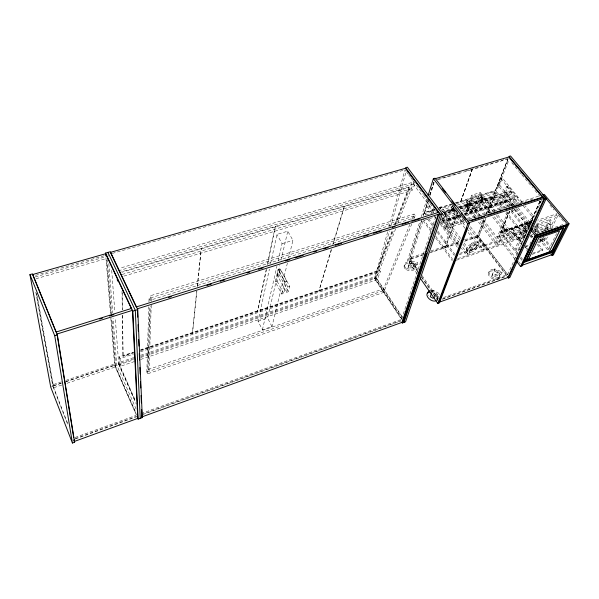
<?xml version="1.0" encoding="UTF-8"?>
<svg xmlns="http://www.w3.org/2000/svg" width="599" height="599" viewBox="0 0 599 599"><rect width="100%" height="100%" fill="white"/><g stroke="black" fill="none" stroke-linecap="round" stroke-linejoin="round"><path stroke-width="0.45" stroke-dasharray="3 2.25" d="M411.812 223.884L383.607 292.447L147.601 373.828L146.83 372.054L148.792 306.77M148.934 302.106L149.046 298.377L415.137 215.67L414.096 214.053L150.619 295.681L150.439 301.29M147.601 373.828L149.75 305.894M151.248 305.071L148.994 371.313L148.215 369.538L150.282 305.962M151.375 301.342L151.502 297.613L150.619 295.681M196.697 291.077L192.421 333.381L196.921 291.533M197.191 286.427L201.279 248.278L197.415 286.884M417.368 264.548L417.608 262.369L409.761 260.797L408.009 267.686L410.832 268.247L417.368 264.548L409.506 262.976L408.009 267.686M415.631 267.551L415.788 266.098M410.832 268.247L411.079 266.068L417.608 262.369M409.506 262.976L409.761 260.797M404.093 266.345L404.265 264.893M266.226 269.303L257.533 311.682L266.458 269.737M267.199 264.743L275.33 226.429L267.626 264.264M287.408 263.036L271.968 326.515L262.429 329.779L258.072 321.296L269.4 269.168M270.591 263.68L276.955 234.411L287.775 231.177L292.926 240.364L288.733 257.592M262.429 329.779L276.903 266.33M278.138 260.887L282.069 243.666L276.955 234.411M275.233 281.8L278.093 269.423L280.018 268.809L286.741 281.186L283.694 293.413L281.792 294.042L275.233 281.8L277.12 281.193L280.018 268.809M277.18 275.113L278.438 269.662L280.354 269.056L289.759 286.367L288.389 291.728L286.479 292.349L277.18 275.113L279.074 274.507L280.354 269.056M271.968 326.515L267.581 318.076L279.778 265.574M281.043 260.146L287.775 231.177M281.792 294.042L284.81 281.815L278.093 269.423M286.479 292.349L287.834 286.996L278.438 269.662M401.877 319.327L374.689 278.273L387.74 231.521M388.991 227.021L404.804 170.386M401.951 316.422L376.277 277.734L389.41 230.997M390.675 226.504L405.83 172.572M331.127 249.783L318.833 291.256L331.644 249.304M332.759 244.422L344.462 206.034L333.276 243.95M417.181 273.825L407.657 260.138L419.674 222.072M421.352 216.756L426.945 199.055M417.683 271.774L409.207 259.622L421.576 220.679M423.268 215.37L428.045 200.321M429.73 195.012L433.946 181.729M422.085 219.324L409.836 257.877L410.764 259.21L423.141 255.092M423.298 215.505L423.8 213.918M428.135 200.283L424.526 212.825L435.121 209.53M429.797 195.057L434.5 180.262M424.526 212.825L428.405 200.643M430.067 195.416L434.769 180.628M410.764 259.21L423.074 220.679L435.353 216.816M432.021 213.109L427.619 207.172L429.318 201.856M433.669 212.593L429.266 206.662L430.119 204.004M435.743 216.711L401.487 319.372L374.697 278.902L393.595 230.233M440.37 209.276L441.201 206.805L450.508 219.174L447.034 228.998L445.379 229.537L439.995 222.281M452.365 205.734L451.257 208.901L452.26 210.227L442.833 213.184M452.807 204.888L451.421 208.849L452.425 210.174L454.963 209.38M465.004 228.279L451.534 210.519L452.971 206.423L464.27 221.256M445.379 229.537L449.145 218.62L450.208 220.028M452.26 210.227L453.653 206.266M452.425 210.174L453.817 206.213M451.534 210.519L453.106 210.024L454.267 206.745M456.947 211.484L444.293 246.444L445.244 247.739L430.217 252.741M456.318 202.941L460.736 201.571L472.199 169.554L471.915 169.203M460.901 201.519L472.371 169.51L508.356 158.862L495.77 190.677L460.901 201.519L460.631 201.167M445.244 247.739L457.786 212.847M444.451 246.391L445.401 247.687L457.943 212.795M432.718 291.78L433.279 290.238L440.415 294.229M475.104 217.662L466.059 205.951L467.557 201.87L478.938 216.531M466.778 205.667L468.231 201.721L467.205 200.403L465.767 204.356L466.778 205.667L460.025 207.786M466.943 205.614L468.396 201.668L467.37 200.351L465.925 204.304L466.943 205.614L481.072 201.182L482.584 197.236L481.559 195.94L480.054 199.879L481.072 201.182M466.059 205.951L467.609 205.464L469.114 201.384L479.934 215.296M481.289 193.919L472.813 196.554L466.921 212.458L465.88 211.103L471.742 195.192L480.218 192.571L481.289 193.919L475.262 209.807L474.213 208.459L480.218 192.571M466.673 210.429L470.305 200.598L482.143 196.906L483.206 198.254L479.44 208.063L467.722 211.784L466.673 210.429L478.391 206.722L482.143 196.906M467.722 211.784L471.368 201.96L483.206 198.254M481.237 201.129L482.742 197.183L481.716 195.888L480.218 199.834L481.237 201.129L494.4 196.996L495.965 193.058L494.931 191.777L493.374 195.708L494.4 196.996M489.465 213.034L480.368 201.459L481.896 200.979L483.46 196.906L494.924 211.38M140.473 350.175L376.412 271.602L392.607 229.709M394.629 224.475L409.132 186.948L409.409 187.36L394.883 224.872M140.675 350.625L376.644 271.983L392.854 230.106M395.617 225.022L412.157 182.433L434.14 211.986M395.632 228.833L376.292 278.37L374.697 278.902M397.669 223.614L413.961 181.901L120.234 268.082M469.556 247.874L471.383 243.201L478.212 241.816L479.425 243.905L473.21 249.461L470.747 249.97L469.556 247.874L472.012 247.372L478.212 241.816M140.638 359.452L377.243 279.658L380.365 271.706L379.481 270.239L140.675 349.734M123.911 276.094L412.322 190.347L414.665 184.38M470.747 249.97L472.589 245.291L471.383 243.201M483.887 219.721L477.71 235.362L507.653 274.529L442.107 298.017M485.946 214.509L492.812 197.123L493.838 198.411L487.983 213.177M508.064 158.525L495.493 190.34L508.439 206.385M506.687 275.847L477.111 237.047L483.962 219.713M486.014 214.509L507.937 159.027M514.279 205.472L498.046 185.45L500.816 178.442L502.359 177.97L522.306 202.327M477.111 237.047L478.549 236.568L485.774 218.365M487.833 213.169L509.157 159.431M485.909 218.388L478.668 236.627L464.659 241.285M498.046 185.45L499.573 184.979L502.359 177.97M510.393 205.929L502.613 196.292L506.589 186.506L508.139 186.027L517.746 197.767L513.949 206.685M502.613 196.292L504.148 195.806L508.139 186.027M409.881 224.363L382.701 290.934L383.607 292.447M411.835 219.691L414.096 214.053M414.081 218.238L415.137 215.67M462.45 212.233L506.02 198.426L508.895 191.448L509.981 192.773L460.474 208.34M514.945 259.262L497.41 236.732L508.199 211.11M511.336 205.831L514.736 197.76L515.836 199.1L465.281 215.221M497.41 236.732L498.81 236.261L509.27 211.499M512.152 204.671L511.636 205.891L526.536 201.099M540.246 201.608L530.991 221.929L501.236 231.865L509.607 211.133M509.876 211.462L501.213 232.053L506.073 230.428L506.432 229.582L503.939 227.71L502.905 228.054L503.879 229.29L502.179 233.281L507.039 231.656L507.398 230.81L506.432 229.582M512.415 207.172L516.196 198.262L517.746 197.767M513.073 207.666L511.284 211.881L515.672 208.669M521.699 242.543L511.516 229.709L512.018 228.563L522.912 224.917L527.607 230.742M491.959 275.42L494.841 268.891L502.217 272.096L501.348 274.028L494.609 276.573L491.959 275.42L492.835 273.503L495.478 274.649L502.217 272.096M521.018 244.04L513.47 234.516L513.972 233.363L522.118 243.628M499.207 277.389A5.795 3.879 23.4 0 0 492.625 270.83A5.795 3.879 23.4 0 0 489.885 276.963A5.795 3.879 23.4 0 0 499.207 277.389L499.783 276.109A5.788 3.879 23.4 0 0 493.209 269.55A5.788 3.879 23.4 0 0 490.469 275.69A5.788 3.879 23.4 0 0 499.783 276.109M511.516 229.709L522.403 226.063L522.912 224.917M524.499 237.421L519.303 239.196L518.292 237.923L520.501 232.996L527.472 230.637M494.609 276.573L495.478 274.649M526.266 223.989L514.818 249.401L519.707 247.716L529.381 226.489M526.386 223.637L531.919 218.41L532.923 218.081L531.111 222.057L526.386 223.637L527.367 224.85L532.092 223.262M527.367 224.85L532.908 219.616L531.919 218.41M494.841 268.891L493.965 270.815L501.348 274.028M516.6 208.332L529.351 224.063L532.489 217.167L534.046 216.651L525.241 205.906M539.766 201.608L528.558 226.272L529.905 225.816M539.976 201.286L530.736 221.615L500.981 231.543M528.962 226.774L530.594 223.195L500.727 233.191L499.214 236.785L528.962 226.774L529.935 227.972M524.23 237.511L526.476 232.584M541.541 200.313L507.136 275.667L477.298 236.56L464.068 240.955M488.582 272.762L489.173 271.489M538.074 224.43L535.207 230.585L536.217 231.835L539.093 225.681L538.074 224.43L535.603 225.261M526.701 251.108L527.884 248.578L525.623 245.687M529.845 244.362L531.028 241.839M543.982 230.772L546.325 225.853L547.351 227.103L545.786 230.383M540.919 239.016L540.141 240.641L544.895 238.994L546.078 236.545M544.813 230.87L550.256 219.474L551.297 220.724L547.007 229.679M543.098 237.81L541.144 241.884L545.899 240.236L547.479 236.964M537.865 242.865L542.222 241.36L542.769 240.214L541.601 238.769M536.644 233.273L548.781 229.132L551.147 224.221L550.122 222.978L533.567 228.571M549.627 229.192L557.122 213.671L537.73 220.155M551.836 227.987L558.171 214.921L537.011 222.019M532.167 254.373L542.305 250.801L542.851 249.671L537.573 243.119M548.572 249.753L556.583 233.55M437.075 299.912L437.959 298.661M431.931 292.11L433.279 290.238M75.354 438.992L136.168 416.949M142.951 414.493L400.821 321.012M75.115 437.457L136.093 415.399M141.132 413.572L401.345 319.424M75.287 438.543L137.014 416.178M141.177 414.665L400.978 320.54M442.541 298.841L506.26 275.982M442.361 299.32L506.043 276.453M532.706 253.242L542.851 249.671M525.316 246.264L529.681 244.751M538.404 241.726L542.769 240.214M524.791 247.402L528.273 246.196M520.703 248.974L515.814 250.667L527.307 225.269L530.834 224.086M146.83 372.054L384.423 290.343L383.525 288.83L148.215 369.538M530.4 237.017L532.975 236.133M518.292 237.923L525.226 235.564M535.626 232.023L547.763 227.89L548.781 229.132M457.688 258.708L525.375 235.662L506.207 211.717M456.326 260.273L524.806 236.919L505.676 212.989M530.572 235.347L533.177 234.464M540.762 232.135L544.296 230.929M545.18 230.63L565.523 223.682M459.223 254.687L527.202 231.663L510.281 210.638M526.746 232.494L521.519 234.269L520.501 232.996M534.241 229.949L551.147 224.221M535.266 231.214L547.351 227.103M134.438 361.541L120.257 366.326L119.53 364.596L133.697 359.827M140.787 357.446L376.367 278.198L377.243 279.658M61.704 385.052L53.73 387.74L37.175 295.816M67.021 383.263L115.764 366.843L111.938 318.608M529.613 228.092L500.172 238.013L501.692 234.426L529.816 224.992M534.765 226.302L551.297 220.724M534.982 227.066L539.093 225.681M513.47 234.516L528.221 229.529M258.072 321.296L267.581 318.076M459.71 253.399L527.779 230.39L511.958 210.751M529.351 224.063L530.901 223.547M61.442 381.848L52.592 384.82L68.009 424.339M65.868 380.365L114.536 364.042L136.213 413.377M133.644 357.633L118.609 362.68L135.501 400.851M140.72 355.259L375.146 276.641L402.086 317.253M61.63 382.993L52.794 385.958L68.174 425.664M66.047 381.511L114.634 365.188L136.273 414.478M133.757 358.764L118.692 363.825L135.561 401.959M140.847 356.383L374.824 277.786L402.214 319.125M61.031 383.353L53.064 386.033L36.269 293.061M65.463 381.863L115.045 365.203L111.249 317.844M51.454 386.917L52.884 386.437L35.82 292.177M136.273 414.882L114.671 365.667L118.729 364.304L115.255 317.784M374.689 278.273L376.277 277.734M536.337 224.153L550.256 219.474M119.53 364.596L119.366 356.824L133.57 352.092M133.659 352.968L123.132 356.472L122.937 356.016L133.457 352.512M503.879 229.29L504.92 228.945L507.398 230.81M120.257 366.326L120.107 358.569L133.382 354.136M140.465 351.778L380.365 271.706M531.56 222.222L500.322 232.674L517.409 254.493M423.972 253.19L409.731 257.967L418.289 270.201M430.936 250.929L460.092 241.262M464.51 239.795L477.762 235.4M423.478 254.44L409.364 259.135L417.9 271.362M430.539 252.097L459.65 242.423M407.657 260.138L409.207 259.622M445.401 247.687L459.411 243.029M434.155 296.295L439.636 294.483M435.952 297.141L439.082 296.108L432.725 292.552A5.945 3.714 35.4 0 1 437.315 299.433M287.834 286.996L289.759 286.367M463.866 221.106L446.285 226.759L447.333 228.167L464.921 222.491M469.137 219.406L509.577 206.4M530.04 199.969L533.544 198.846M518.741 203.787L522.231 202.664M284.81 281.815L286.741 281.186M462.795 219.796L446.944 224.88L443.642 220.454L459.777 215.236M467.198 218.38L512.123 203.967L508.708 199.759M510.715 205.135L540.231 195.648M463.192 220.829L446.48 226.205L443.178 221.78L460.092 216.389M467.587 219.421L511.568 205.285L508.162 201.077L464.547 214.974M464.143 213.933L514.736 197.76M460.459 215.52L448.943 219.182L445.611 214.742L457.104 211.118M464.891 214.113L514.504 198.321L511.059 194.106L461.529 209.725M460.324 215.835L441.665 221.78L445.05 211.919L454.783 208.864M464.764 214.427L506.522 201.129L510.558 191.366L459.208 207.479M450.508 219.174L448.831 219.713L439.539 207.321L441.201 206.805M460.856 216.576L448.471 220.529L445.147 216.089L457.509 212.181M461.365 217.212L442.698 223.172L446.098 213.319L455.846 210.256M465.812 215.79L507.593 202.455L511.651 192.698L460.272 208.864M465.88 211.103L474.213 208.459M441.995 218.71L458.003 213.641M459.044 215.011L442.144 220.387L441.104 218.994M464.382 213.319L507.091 199.752L506.02 198.426M456.049 209.732L444.555 213.341L443.507 211.949L454.109 208.624M443.245 214.33L456.408 210.189M460.092 209.029L493.838 198.411M461.926 210.788L510.505 195.439L513.942 199.654M441.83 211.851L453.952 208.055M458.168 206.737L493.426 195.753L503.302 208.085M459.411 206.962L508.895 191.448M443.125 212.72L457.149 208.317M458.19 207.988L492.925 197.034L502.194 208.632M433.976 209.448L424.152 212.563L425.792 214.794M439.277 207.808L451.818 203.967M455.173 202.866L495.545 190.385M439.539 208.16L451.901 204.311M423.74 213.873L435.323 210.271M438.011 209.493L451.781 205.21M455.824 203.885L495.036 191.68L507.9 207.673M425.679 215.004L436.214 211.709M440.737 210.301L452.792 206.535M457.209 205.157L495.965 193.058M427.619 207.172L429.266 206.662M282.069 243.666L292.926 240.364M122.166 274.462L411.296 188.775L412.322 190.347M118.407 270.793L415.002 183.534M409.132 186.948L121.739 271.751L121.964 272.253L409.409 187.36M437.098 179.423L462.114 172.1M465.528 171.022L500.172 160.854M501.049 160.599L507.293 158.69M438.341 179.573L472.199 169.554M35.977 278.752L106.263 258.573M35.603 275.33L104.84 255.556M112.298 253.429L404.063 170.079M35.221 276.91L105.439 256.806M472.589 245.291L479.425 243.905M408.256 265.507L411.079 266.068M539.662 201.249L540.822 202.282L539.804 201.062M549.964 205.143L554.082 210.054M558.208 214.966L564.101 221.982M511.748 162.688L518.899 171.224M519.49 171.935L521.28 174.069M521.871 174.781L532.593 187.577M534.974 190.422L539.736 196.113M500.816 178.442L520.756 202.829M523.107 205.697L532.489 217.167M506.589 186.506L516.196 198.262M531.86 222.97L530.699 221.555L500.809 231.528L517.925 253.362M534.742 226.527L539.37 232.202M543.413 237.174L550.346 245.695M499.573 184.979L515.237 204.266M518.135 207.831L531.575 224.4M534.218 227.657L538.254 232.629M542.866 238.305L549.785 246.825M533.979 229.38L537.498 233.715M540.485 238.874L548.714 249.027M540.47 239.188L542.222 241.36M515.649 208.991L530.227 226.984M504.148 195.806L511.935 205.435M539.13 239.338L547.943 250.232M514.548 209.485L529.089 227.47M514.212 209.455L529.351 228.189M511.336 210.294L512.332 211.537M531.126 235.115L532.885 237.294M522.403 226.063L527.083 231.88M530.01 235.519L532.354 238.432M537.033 244.257L542.305 250.801M472.371 169.51L472.087 169.158L460.736 201.571M512.018 228.563L522.785 242.123M525.098 246.825L527.36 249.678M497.791 215.004L514.414 235.991L512.639 239.997L493.284 215.43M481.925 197.385L493.381 211.881M496.242 215.505L512.856 236.523L511.089 240.521L492.311 216.651M503.939 227.71L504.92 228.945M506.073 230.428L507.039 231.656M481.896 200.979L491.008 212.54M520.778 257.001L522.485 259.18M471.742 195.192L472.813 196.554M520.254 258.124L521.961 260.31M478.391 206.722L479.44 208.063M498.81 236.261L515.784 258.042M518.614 261.666L520.314 263.845M470.305 200.598L471.368 201.96M483.348 219.683L499.866 240.918L498.158 244.931L478.923 220.08M481.783 220.192L498.286 241.457L496.578 245.463L477.927 221.323M467.609 205.464L476.662 217.16M478.549 236.568L507.593 274.589M470.387 226.669L485.085 245.927L483.438 249.94L468.276 229.979M469.354 227.927L483.475 246.474L481.836 250.487L467.804 231.978M453.106 210.024L465.468 226.287M443.065 214.959L461.065 239.001M464.008 242.917L470.065 251.011L468.485 255.032L461.799 246.054M442.556 216.943L460.174 240.513M462.93 244.197L468.433 251.565L466.861 255.586L461.29 248.098M441.725 219.137L459.006 242.318M404.961 169.824L406.062 171.314M406.616 172.055L408.278 174.279M408.832 175.02L410.495 177.252M411.049 177.993L412.704 180.217M413.258 180.965L423.313 194.45M423.77 195.064L436.514 212.158M441.111 221.031L459.059 245.103M440.827 222.236L458.452 245.957M434.223 216.082L435.87 218.306M440.272 224.243L457.329 247.26M428.525 218.508L433.444 225.187M437.809 231.132L455.292 254.897M427.551 219.069L433.002 226.489M437.367 232.427L454.259 255.436M422.984 218.74L431.25 230.053M435.66 236.081L452.739 259.449M423.119 220.791L431.37 232.09M435.773 238.117L452.267 260.722M422.033 275.555L438.071 298.504M421.636 276.716L438.183 300.406M421.389 277.082L437.817 300.616M413.235 216.261L414.283 217.879L149.93 300.316L149.046 298.377M376.412 271.602L376.644 271.983M476.325 244.452L477.133 245.845M472.012 247.372L473.21 249.461M466.494 250.053L467.287 251.453M279.074 274.507L288.389 291.728M277.12 281.193L283.694 293.413M118.729 364.304L136.31 404.07M136.115 409.05L116.7 364.986L113.084 318.458M119.366 356.824L120.107 358.569M105.933 257.727L110.456 313.562M110.83 318.211L114.671 365.667M107.228 259.24L111.571 313.973M106.622 260.266L110.95 314.131M108.022 253.332L108.239 256.117M108.816 263.567L112.649 312.88M111.721 270.329L114.843 312.199M122.248 292.836L122.488 309.683M122.563 315.299L123.132 356.472M122.016 291.196L122.278 309.713M122.361 315.269L122.937 356.016M431.377 290.732A5.938 3.714 35.3 0 1 437.532 294.641A5.938 3.714 35.3 0 1 436.941 299.53M428.532 295.794A5.938 3.714 35.3 0 1 428.345 295.464M469.841 250.884A5.661 2.898 -29.3 0 0 476.415 244.639A5.661 2.898 -29.3 0 0 467.946 246.204A5.661 2.898 -29.3 0 0 469.841 250.884M470.634 252.269A5.668 2.89 -29.3 0 0 477.223 246.032A5.668 2.89 -29.3 0 0 468.747 247.604A5.668 2.89 -29.3 0 0 470.634 252.269M406.489 268.24A5.795 3.774 6.4 0 0 415.751 266.368A5.795 3.774 6.4 0 0 407.852 261.83A5.795 3.774 6.4 0 0 406.489 268.24M406.317 269.692A5.803 3.774 6.4 0 0 415.594 267.82A5.803 3.774 6.4 0 0 407.679 263.283A5.803 3.774 6.4 0 0 406.317 269.692"/><path stroke-width="0.9" d="M428.068 195.514L433.376 178.689L435.076 178.188L469.564 223.292L439.404 302.892L437.824 303.461L420.356 278.385M438.663 215.026L438.183 214.382L401.907 322.404L402.311 323.011L438.663 215.026L442.324 213.873L407.35 167.173L405.553 167.69L440.497 214.449L403.928 322.419L403.524 321.813L426.555 253.647M442.324 213.873L405.545 321.835L402.311 323.011M431.654 292.881L430.254 296.73L432.822 298.167L434.387 297.651M437.824 303.461L467.841 223.854L469.564 223.292M467.1 227.919L438.985 302.3L507.937 277.479L544.177 198.381L469.092 222.671M507.248 276.581L508.364 278.041L544.671 198.965L546.258 198.456L510.535 155.965L508.97 156.429L544.671 198.965M546.258 198.456L509.831 277.517L508.364 278.041M516.645 261.441L520.598 266.525L535.177 235.4L569.05 223.809L544.251 194.361L542.859 194.802L567.642 224.288L552.053 255.316L550.878 253.864M526.162 260.108L537.093 236.934L563.345 227.919L563.622 228.249L552.068 251.363L526.424 260.445L526.162 260.108L551.799 251.026L563.345 227.919M526.424 260.445L537.37 237.279L563.622 228.249M552.053 255.316L553.416 254.83L569.05 223.809M403.524 321.813L141.97 416.874L141.656 409.416M72.419 443.035L74.635 442.227L57.362 334.871L32.503 273.87L29.95 274.597L50.735 387.156L72.419 443.035L54.719 335.702L29.95 274.597M137.388 417.428L138.129 419.128L142.3 417.608L137.763 309.601L110.336 251.722L105.559 253.078L105.783 255.87M520.598 266.525L522.014 266.023L536.637 234.898L531.388 228.421M524.2 261.366L554.389 250.667L553.229 249.244M523.668 262.489L553.82 251.79M536.068 236.103L567.043 225.486M467.961 221.188L543.008 196.989M471.271 220.642L484.501 216.374M488.035 215.228L503.033 210.391M504.8 209.822L521.564 204.409M523.331 203.84L542.746 197.573L508.731 157.02L434.881 178.794M54.719 335.702L57.362 334.871M138.129 419.128L132.836 311.151L137.763 309.601M56.194 332.011L131.555 308.425M136.475 306.89L438.865 212.271M99.696 319.05L102.354 318.219M109.445 316.002L113.87 314.61M168.589 297.478L171.262 296.64M206.917 285.476L211.372 284.076M220.282 281.283L224.745 279.89M247.028 272.912L249.701 272.073M258.611 269.28L263.066 267.888M285.349 260.909L289.811 259.509M295.157 257.84L303.176 255.324M313.876 251.977L316.549 251.138M323.677 248.907L328.132 247.507M335.268 245.276L341.505 243.321M363.788 236.343L368.243 234.943M373.589 233.273L381.615 230.757M392.308 227.41L394.981 226.572M402.116 224.34L408.353 222.386M411.917 221.271L419.944 218.755M440.01 213.806L137.381 308.799L137.733 317.185M552.241 253.377L553.416 254.83M531.103 230.353L535.177 235.4M442.249 188.43L445.649 192.871M451.878 201.024L455.277 205.472M461.507 213.626L462.638 215.108M463.776 216.591L466.037 219.556M433.376 178.689L467.841 223.854M438.655 212.892L405.381 168.319L110.381 252.381L136.108 306.688M107.947 252.396L135.299 310.379L140.218 418.364M105.559 253.078L132.836 311.151M131.585 309.062L105.611 253.736L32.623 274.537L55.947 331.794M117.134 279.583L117.913 281.26M141.551 415.916L142.3 417.608M73.954 440.482L74.635 442.227M62.341 367.082L57.01 334.025L132.454 310.342L137.807 418.387L74.328 441.456L74.036 439.621M62.64 368.917L73.737 437.787M138.055 324.636L138.332 331.157M138.683 339.543L138.961 346.065M139.282 353.515L139.56 360.036M139.874 367.494L140.151 374.016M140.465 381.466L140.743 387.987M141.065 395.445L141.379 402.895M427.783 293.255A5.938 3.714 35.3 0 1 429.73 290.859M436.297 300.653A5.945 3.714 35.4 0 1 427.828 297.344A5.945 3.714 35.4 0 1 430.479 291.983M523.249 261.95L521.587 265.484L551.627 254.785L553.394 251.258L523.249 261.95M535.626 235.557L523.773 260.82L528.677 259.09L538.688 237.99L559.646 230.772L549.186 251.827L553.955 250.135L566.594 224.954L535.626 235.557"/></g></svg>
